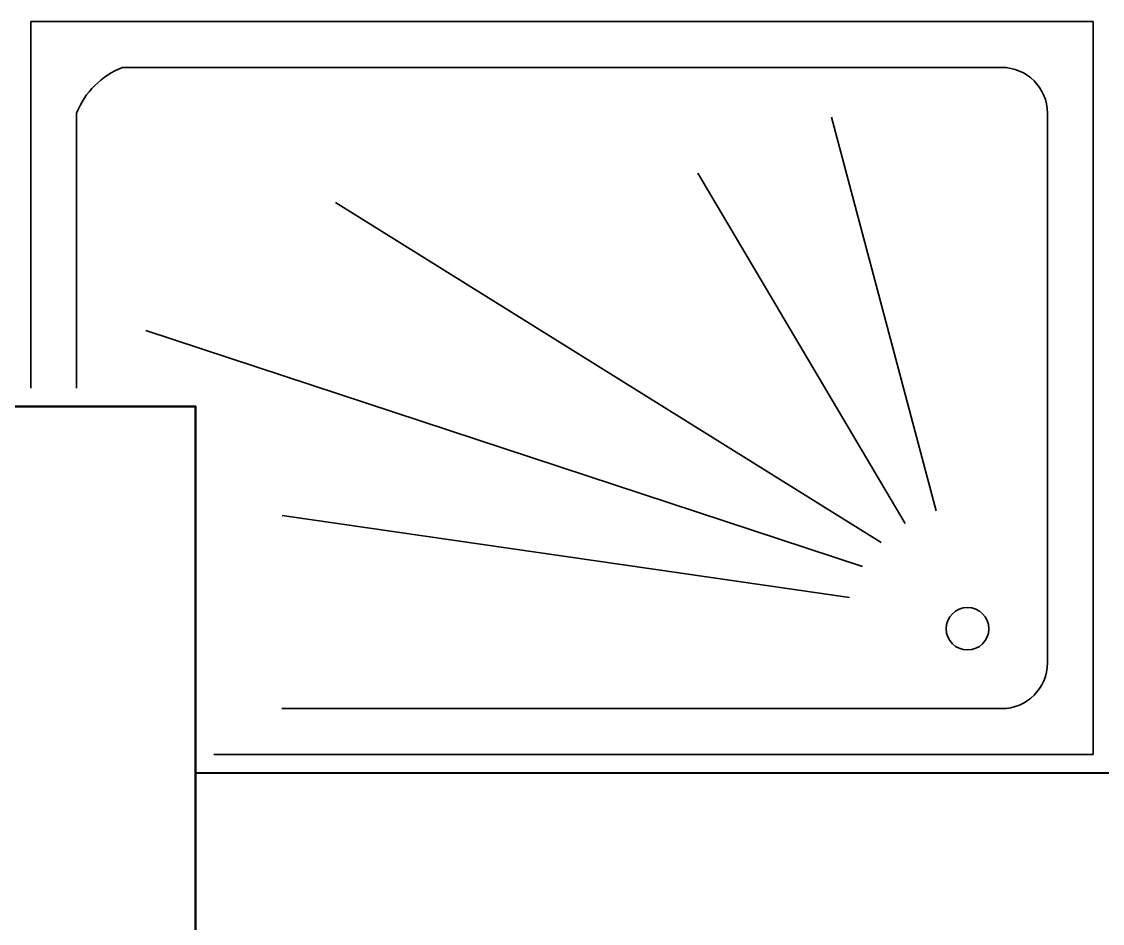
# Model space of a CAD drawing. Header units: millimetres. Extents: x 505988 to 508607, y 4596729 to 4598439.
# Drawn here: x 506840 to 506958, y 4597257.9 to 4597356.4 of the extents above; entities that cross this region are included whole.
import ezdxf

# ---------------------------------------------------------------- set-up
doc = ezdxf.new("R2010")
doc.units = ezdxf.units.MM
doc.layers.add('7_TEFRİŞ', color=183, linetype='Continuous')
for name, color, linetype, lineweight in [('duvar_40', 7, 'Continuous', 40), ('KOLON', 40, 'Continuous', 50), ('TEFRIS', 127, 'Continuous', 35)]:
    doc.layers.add(name, color=color, linetype=linetype, lineweight=lineweight)

# ---------------------------------------------------------------- blocks, each defined once
blk = doc.blocks.new('a1')
at = {"layer": 'TEFRIS'}
for p, q in [((506840.982489, 4597356.36046), (506956.982489, 4597356.36046)), ((506840.982489, 4597316.360682), (506840.982489, 4597356.36046)), ((506956.982489, 4597356.36046), (506956.982489, 4597276.360568)), ((506946.982502, 4597351.360466), (506850.982475, 4597351.360466)), ((506845.982482, 4597346.360473), (506845.982482, 4597316.360682)), ((506951.982496, 4597286.360554), (506951.982496, 4597346.360473)), ((506939.8333, 4597302.97385), (506928.425017, 4597345.929111)), ((506936.463531, 4597301.560833), (506913.822686, 4597339.806034)), ((506933.827652, 4597299.515295), (506874.262043, 4597336.598917)), ((506931.782224, 4597296.879526), (506853.536914, 4597322.63732)), ((506930.369206, 4597293.509757), (506868.415413, 4597302.461477)), ((506868.404, 4597281.360561), (506946.982502, 4597281.360561)), ((506956.982489, 4597276.360568), (506860.982217, 4597276.360568))]:
    blk.add_line(p, q, dxfattribs=at)
blk.add_circle((506943.255784, 4597290.087272), 2.322318, dxfattribs=at)
for centre, radius, start, end in [((506854.241415, 4597343.101533), 8.878664, 111.533982, 158.466018), ((506946.982502, 4597346.360473), 4.999993, 0, 90), ((506946.982502, 4597286.360554), 4.999993, 270, 0)]:
    blk.add_arc(centre, radius, start, end, dxfattribs=at)

msp = doc.modelspace()

# ---------------------------------------------------------------- linework, layer by layer
at = {"layer": 'duvar_40'}
msp.add_line((506858.982217, 4597274.360568), (506958.982489, 4597274.360568), dxfattribs=at)
at = {"layer": 'KOLON', "flags": 128}
msp.add_lwpolyline([(506828.982007, 4597314.360682), (506858.982217, 4597314.360682), (506858.982217, 4597254.36056), (506828.982007, 4597254.36056)], close=True, dxfattribs=at)

# ---------------------------------------------------------------- block references
at = {"layer": '7_TEFRİŞ'}
msp.add_blockref('a1', (0, 0), dxfattribs=at)

doc.saveas('drawing.dxf')
